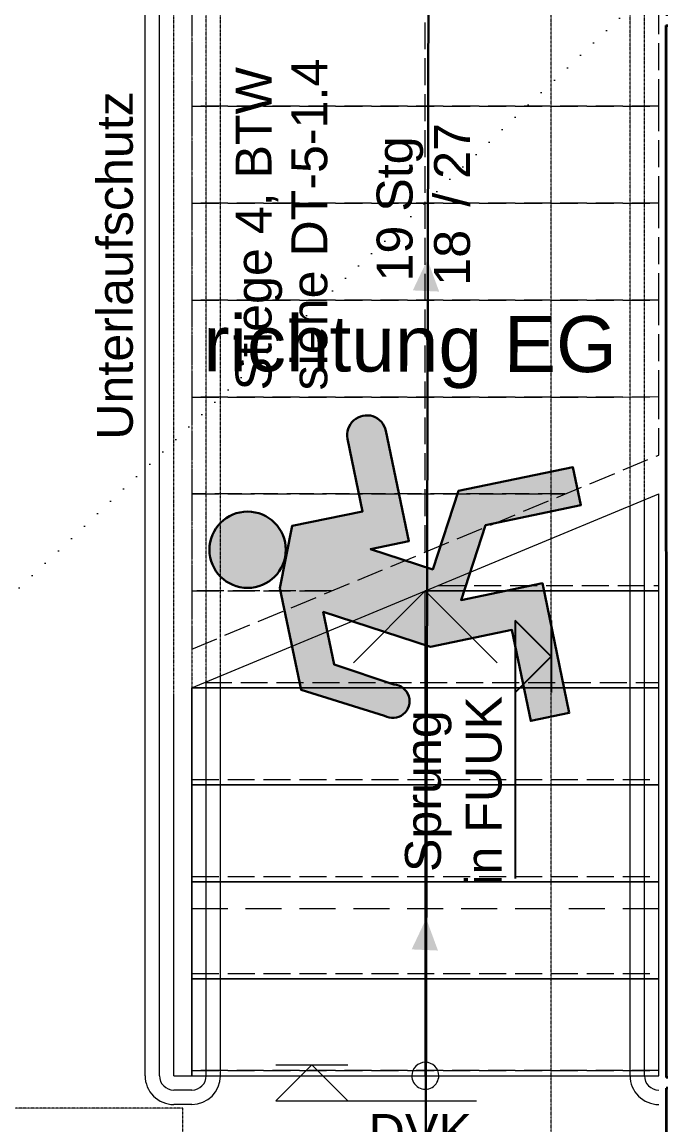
# Model space of a CAD drawing. Header units: millimetres. Extents: x 32522367 to 32638135, y 41424826 to 41540167.
# Drawn here: x 32558326 to 32560104, y 41512432 to 41515503 of the extents above; entities that cross this region are included whole.
import ezdxf

# ---------------------------------------------------------------- set-up
doc = ezdxf.new("R2010")
doc.units = ezdxf.units.MM
for name, pattern in [('Punktlinie weit', [0.05, 0, -0.05]), ('Strichlinie eng', [0.1, 0.075, -0.025]), ('Strichlinie mittel', [0.15, 0.1, -0.05]), ('Untersicht', [0.1, 0.075, -0.025])]:
    doc.linetypes.add(name, pattern=pattern)
for name, color, linetype in [('120 Wand Innen tragend', 251, 'Continuous'), ('215 DVK darüber', 251, 'Continuous'), ('410 Treppe', 251, 'Continuous'), ('955 Polierplan Beschriftung', 251, 'Continuous')]:
    doc.layers.add(name, color=color, linetype=linetype)
for name, color, linetype, lineweight in [('120 Wand Innen tragend_Stift_Nr__24', 251, 'Continuous', 13), ('120 Wand Innen tragend_Stift_Nr__8', 251, 'Continuous', 35), ('215 DVK darunter_Stift_Nr__1', 251, 'Continuous', 13), ('215 DVK darüber_Stift_Nr__16', 251, 'Continuous', 25), ('215 DVK darüber_Stift_Nr__17', 251, 'Continuous', 18), ('410 Treppe_Stift_Nr__1', 251, 'Continuous', 13), ('410 Treppe_Stift_Nr__6', 251, 'Continuous', 13), ('410 Treppe_Stift_Nr__95', 251, 'Continuous', 13), ('450 Absturzsicherung_Stift_Nr__1', 251, 'Continuous', 13), ('945 Einreichplan Beschriftung_Stift_Nr__1', 251, 'Continuous', 13), ('955 Polierplan Beschriftung_Stift_Nr__1', 251, 'Continuous', 13), ('958 Detail Beschriftung_Stift_Nr__154', 251, 'Continuous', 13)]:
    doc.layers.add(name, color=color, linetype=linetype, lineweight=lineweight)
doc.layers.add('E2_LEHR_MENSCH_NATIVE', color=112, linetype='Continuous', lineweight=35, true_color=0x20dd55)
doc.layers.add('E2_LEHR_WEG_B_INTERPRETATION', color=112, linetype='Continuous', lineweight=80, true_color=0x20dd55)
doc.layers.add('E_NACHRTECH', color=3, linetype='Continuous', true_color=0x00fa00)
doc.styles.add('ERSTELLTER_STIL_1', font='arial.ttf')
doc.styles.get("Standard").update_dxf_attribs({"font": 'arial.ttf'})

# ---------------------------------------------------------------- blocks, each defined once
blk = doc.blocks.new('Treppe_1')
at = {"layer": '410 Treppe_Stift_Nr__1', "color": 7, "linetype": 'Untersicht', "lineweight": 13}
blk.add_line((33.3989, 65.5613), (34.3571, 68.8253), dxfattribs=at)
at = {"layer": '410 Treppe_Stift_Nr__1', "color": 7, "linetype": 'Strichlinie eng', "lineweight": 13}
for p, q in [((33.6161, 63.9934), (34.0682, 65.5334)), ((33.4073, 65.4616), (33.9964, 65.2887)), ((32.7076, 65.3856), (33.9203, 65.0296)), ((32.6687, 65.3814), (32.3687, 64.3595)), ((32.5969, 65.1368), (33.8442, 64.7706)), ((32.5208, 64.8777), (33.7682, 64.5115)), ((32.4448, 64.6186), (33.6921, 64.2524)), ((32.3687, 64.3595), (33.6161, 63.9934)), ((32.3687, 64.3595), (33.6161, 63.9934)), ((33.6161, 63.9934), (32.3687, 64.3595))]:
    blk.add_line(p, q, dxfattribs=at)
at = {"layer": '410 Treppe_Stift_Nr__1', "color": 7, "linetype": 'Continuous', "lineweight": 13}
for p, q in [((33.0642, 64.4211), (33.3684, 65.4574)), ((33.3684, 65.4574), (33.1202, 65.3218)), ((33.504, 65.2092), (33.3684, 65.4574)), ((32.9882, 64.1621), (33.0642, 64.4211))]:
    blk.add_line(p, q, dxfattribs=at)
at = {"layer": '410 Treppe_Stift_Nr__1', "color": 7, "linetype": 'Continuous', "lineweight": 13, "flags": 128}
blk.add_lwpolyline([(33.0242, 64.1515, 1), (32.9522, 64.1726, 1)], format="xyb", close=True, dxfattribs=at)
at = {"layer": '410 Treppe_Stift_Nr__6', "color": 7, "linetype": 'Untersicht', "lineweight": 13}
for p, q in [((33.2011, 67.1949), (33.125, 66.9358)), ((33.125, 66.9358), (33.049, 66.6768)), ((34.3724, 66.5697), (33.125, 66.9358)), ((33.125, 66.9358), (34.3724, 66.5697)), ((34.3724, 66.5697), (34.4484, 66.8287)), ((33.049, 66.6768), (32.9729, 66.4177)), ((34.2963, 66.3106), (33.049, 66.6768)), ((33.049, 66.6768), (34.2963, 66.3106)), ((34.2963, 66.3106), (34.3724, 66.5697)), ((32.9729, 66.4177), (32.8969, 66.1586)), ((34.2203, 66.0515), (32.9729, 66.4177)), ((32.9729, 66.4177), (34.2203, 66.0515)), ((34.2203, 66.0515), (34.2963, 66.3106)), ((32.8969, 66.1586), (32.8208, 65.8996)), ((34.1442, 65.7925), (32.8969, 66.1586)), ((32.8969, 66.1586), (34.1442, 65.7925)), ((34.1442, 65.7925), (34.2203, 66.0515)), ((32.8208, 65.8996), (32.7448, 65.6405)), ((33.818, 65.6068), (32.8208, 65.8996)), ((32.8208, 65.8996), (33.818, 65.6068)), ((34.0987, 65.6373), (34.1442, 65.7925)), ((32.7448, 65.6405), (32.6992, 65.4853)), ((32.6992, 65.4853), (34.0987, 65.6373)), ((33.1183, 65.5308), (32.7448, 65.6405)), ((32.7448, 65.6405), (33.1183, 65.5308))]:
    blk.add_line(p, q, dxfattribs=at)
at = {"layer": '410 Treppe_Stift_Nr__6', "color": 7, "linetype": 'Continuous', "lineweight": 13}
for p, q in [((32.6687, 65.3814), (34.0682, 65.5334)), ((33.9921, 65.2743), (34.0682, 65.5334)), ((33.9921, 65.2743), (33.3684, 65.4574)), ((33.3684, 65.4574), (33.9921, 65.2743)), ((32.6687, 65.3814), (32.5927, 65.1224)), ((33.9161, 65.0153), (32.6687, 65.3814)), ((32.6687, 65.3814), (33.9161, 65.0153)), ((33.9161, 65.0153), (33.9921, 65.2743)), ((32.5927, 65.1224), (32.5166, 64.8633)), ((33.84, 64.7562), (32.5927, 65.1224)), ((32.5927, 65.1224), (33.84, 64.7562)), ((33.84, 64.7562), (33.9161, 65.0153)), ((32.5166, 64.8633), (32.4406, 64.6042)), ((33.764, 64.4971), (32.5166, 64.8633)), ((32.5166, 64.8633), (33.764, 64.4971)), ((33.764, 64.4971), (33.84, 64.7562)), ((32.4406, 64.6042), (32.3645, 64.3452)), ((33.6879, 64.2381), (32.4406, 64.6042)), ((32.4406, 64.6042), (33.6879, 64.2381)), ((33.6879, 64.2381), (33.764, 64.4971)), ((32.3645, 64.3452), (33.6119, 63.979)), ((33.6119, 63.979), (33.6879, 64.2381))]:
    blk.add_line(p, q, dxfattribs=at)
at = {"layer": '410 Treppe_Stift_Nr__95', "color": 253, "linetype": 'Strichlinie mittel', "lineweight": 13, "true_color": 0x9f9f9f}
blk.add_line((33.7428, 64.4252), (32.4955, 64.7913), dxfattribs=at)
at = {"layer": '410 Treppe_Stift_Nr__1', "color": 7, "lineweight": 13, "char_height": 0.1, "rotation": 73.6401, "style": 'ERSTELLTER_STIL_1'}
for s, insert, attachment_point in [('\\A1;{\\pqc;\\pt0,0.05;\\fArial|b0|i0|c0|p0;\\W1.000000;19 Stg\\fArial|b0|i0|c0|p0;\\W1.000000;\\fArial|b0|i0|c0|p0;\\W1.000000;\\A1{\\H.66x;\\S^  ;}\\fArial|b0|i0|c0|p0;\\W1.000000;\\fArial|b0|i0|c0|p0;\\W1.000000;\\fArial|b0|i0|c0|p0;\\W1.000000;\\fArial|b0|i0|c0|p0;\\W1.000000;\\A1{\\H.66x;\\S^  ;}\\fArial|b0|i0|c0|p0;\\W1.000000;\\fArial|b0|i0|c0|p0;\\W1.000000;\\fArial|b0|i0|c0|p0;\\W1.000000;\\fArial|b0|i0|c0|p0;\\W1.000000;\\A1{\\H.66x;\\S^  ;}\\fArial|b0|i0|c0|p0;\\W1.000000;}', (33.6737, 66.5164), 8), ('\\A1;{\\pqc;\\pt0,0.05;\\fArial|b0|i0|c0|p0;\\W1.000000;\\fArial|b0|i0|c0|p0;\\W1.000000;18\\fArial|b0|i0|c0|p0;\\W1.000000;\\A1{\\H.66x;\\S^  ;}\\fArial|b0|i0|c0|p0;\\W1.000000;\\fArial|b0|i0|c0|p0;\\W1.000000; / \\fArial|b0|i0|c0|p0;\\W1.000000;27\\fArial|b0|i0|c0|p0;\\W1.000000;\\A1{\\H.66x;\\S^  ;}\\fArial|b0|i0|c0|p0;\\W1.000000;\\fArial|b0|i0|c0|p0;\\W1.000000;\\fArial|b0|i0|c0|p0;\\W1.000000;\\fArial|b0|i0|c0|p0;\\W1.000000;\\A1{\\H.66x;\\S^  ;}\\fArial|b0|i0|c0|p0;\\W1.000000;}', (33.7022, 66.508), 2)]:
    blk.add_mtext(s, dxfattribs=dict(at, insert=insert, attachment_point=attachment_point))
blk = doc.blocks.new('Wand_35', base_point=(33.6297, 63.9686))
at = {"layer": '120 Wand Innen tragend_Stift_Nr__24', "linetype": 'Continuous', "lineweight": 13}
for points in [[(34.4042, 66.6072), (34.577, 66.5565), (34.4549, 66.7799)], [(34.4549, 66.7799), (34.577, 66.5565), (34.6277, 66.7292)], [(34.4042, 66.6072), (33.6297, 63.9686), (33.8024, 63.9179), (34.577, 66.5565)]]:
    blk.add_hatch(color=92, dxfattribs=at).paths.add_polyline_path(points)
at = {"layer": '120 Wand Innen tragend_Stift_Nr__8', "color": 7, "linetype": 'Continuous', "lineweight": 35, "flags": 128}
for points in [[(34.4549, 66.7799), (33.6297, 63.9686)], [(34.4549, 66.7799), (34.6277, 66.7292)], [(33.8024, 63.9179), (34.577, 66.5565)], [(33.8024, 63.9179), (33.6297, 63.9686)]]:
    blk.add_lwpolyline(points, dxfattribs=at)
blk = doc.blocks.new('Wand_41', base_point=(34.5141, 66.9814))
at = {"layer": '120 Wand Innen tragend_Stift_Nr__24', "linetype": 'Continuous', "lineweight": 13}
for points in [[(34.4634, 66.8087), (34.6868, 66.9307), (34.5141, 66.9814)], [(34.4634, 66.8087), (34.6361, 66.758), (34.6868, 66.9307)], [(34.6868, 66.9307), (34.6361, 66.758), (36.392, 66.2425), (36.4427, 66.4153)]]:
    blk.add_hatch(color=92, dxfattribs=at).paths.add_polyline_path(points)
at = {"layer": '120 Wand Innen tragend_Stift_Nr__8', "color": 7, "linetype": 'Continuous', "lineweight": 35, "flags": 128}
for points in [[(34.4634, 66.8087), (34.5141, 66.9814)], [(36.4427, 66.4153), (34.6868, 66.9307)], [(34.4634, 66.8087), (36.392, 66.2425)], [(36.392, 66.2425), (36.4427, 66.4153)]]:
    blk.add_lwpolyline(points, dxfattribs=at)
blk = doc.blocks.new('Wand_164', base_point=(35.4991, 63.2009))
at = {"layer": '120 Wand Innen tragend_Stift_Nr__24', "linetype": 'Continuous', "lineweight": 13}
for points in [[(33.5705, 63.7671), (34.1174, 63.6065), (34.1681, 63.7792), (33.6212, 63.9398)], [(35.3483, 63.4328), (35.2976, 63.26), (35.4991, 63.2009), (35.5498, 63.3736)]]:
    blk.add_hatch(color=92, dxfattribs=at).paths.add_polyline_path(points)
at = {"layer": '120 Wand Innen tragend_Stift_Nr__8', "color": 7, "linetype": 'Continuous', "lineweight": 35, "flags": 128}
for points in [[(33.6212, 63.9398), (33.5705, 63.7671)], [(34.1681, 63.7792), (33.6212, 63.9398)], [(33.5705, 63.7671), (34.1174, 63.6065)], [(35.5498, 63.3736), (35.3483, 63.4328)], [(35.4991, 63.2009), (35.5498, 63.3736)], [(35.2976, 63.26), (35.4991, 63.2009)]]:
    blk.add_lwpolyline(points, dxfattribs=at)
blk = doc.blocks.new('Höhenbemaßung_2', base_point=(32.6937, 64.2798))
at = {"layer": '215 DVK darüber_Stift_Nr__17', "color": 190, "linetype": 'Continuous', "lineweight": 18, "true_color": 0x9900ff}
for p, q in [((32.5978, 64.3079), (32.7897, 64.2516)), ((32.6937, 64.2798), (32.5696, 64.212)), ((32.7615, 64.1557), (32.6937, 64.2798)), ((32.5696, 64.212), (32.7615, 64.1557)), ((32.7615, 64.1557), (33.1052, 64.0548))]:
    blk.add_line(p, q, dxfattribs=at)
at = {"layer": '215 DVK darüber_Stift_Nr__17', "color": 190, "lineweight": 18, "true_color": 0x9900ff, "char_height": 0.1, "attachment_point": 7, "rotation": 343.6401, "style": 'ERSTELLTER_STIL_1'}
for s, insert in [('\\A1;{\\pql;\\fArial|b0|i0|c0|p0;\\W1.000000;DVK}', (32.7788, 64.0084)), ('\\A1;{\\pql;\\fArial|b0|i0|c0|p0;\\W1.000000;ü. UG}', (32.7028, 63.8848))]:
    blk.add_mtext(s, dxfattribs=dict(at, insert=insert))
blk = doc.blocks.new('Höhenbemaßung_20', base_point=(33.6529, 65.1838))
at = {"layer": '215 DVK darüber_Stift_Nr__16', "color": 5, "linetype": 'Continuous', "lineweight": 25}
for p, q in [((33.5851, 65.3079), (33.5288, 65.116)), ((33.6529, 65.1838), (33.5851, 65.3079)), ((33.681, 65.2797), (33.6247, 65.0878)), ((33.5288, 65.116), (33.6529, 65.1838)), ((33.5288, 65.116), (33.3828, 64.6188))]:
    blk.add_line(p, q, dxfattribs=at)
at = {"layer": '215 DVK darüber_Stift_Nr__16', "color": 5, "lineweight": 25, "char_height": 0.1, "attachment_point": 7, "rotation": 73.6401, "style": 'ERSTELLTER_STIL_1'}
for s, insert in [('\\A1;{\\pql;\\fArial|b0|i0|c0|p0;\\W1.000000;Sprung}', (33.2186, 64.6857)), ('\\A1;{\\pql;\\fArial|b0|i0|c0|p0;\\W1.000000;in FUUK}', (33.3422, 64.6098))]:
    blk.add_mtext(s, dxfattribs=dict(at, insert=insert))
blk = doc.blocks.new('Etikett_36', base_point=(27.2931, 63.2232))
at = {"layer": '955 Polierplan Beschriftung_Stift_Nr__1', "color": 7, "linetype": 'Punktlinie weit', "lineweight": 13}
blk.add_line((27.2931, 63.2232), (39.145, 69.3013), dxfattribs=at)
blk = doc.blocks.new('98095500')
at = {"color": 18, "lineweight": 30, "true_color": 0x000000}
for points in [[(423921.73, 99168.82), (423956.82, 99168.82), (423956.82, 99202.95), (423984.52, 99214.53), (424033.69, 99214.53), (424053.79, 99178.33)], [(424040.17, 99170.92), (424025.2, 99196.66), (423999.74, 99196.78), (424026.18, 99150.32), (424026.18, 99110.9), (424070.22, 99110.9), (424070.22, 99092.32), (424007.48, 99092.32), (424007.48, 99131.68), (423974.96, 99113.11), (423974.96, 99066.99), (423956.52, 99066.99), (423956.52, 99122.44), (423990.54, 99141.87), (423975.12, 99168.79), (423975.12, 99150.21), (423921.73, 99150.28)]]:
    blk.add_lwpolyline(points, dxfattribs=at)
blk.add_circle((423963.6, 99225.86), 18.08, dxfattribs=at)
for centre, radius, start, end in [((424047.83, 99173.07), 7.96, 195.7299, 41.4005), ((423921.73, 99159.55), 9.27, 89.9849, 270.0151)]:
    blk.add_arc(centre, radius, start, end, dxfattribs=at)
blk = doc.blocks.new('750298750')
h = blk.add_hatch(color=3)
h.paths.add_polyline_path([(426943.63, 99576.9), (426968.12, 99576.79), (426982.52, 99552.02, 1.25347), (426995.63, 99559.16), (426976.28, 99593.98), (426928.98, 99593.98), (426902.34, 99582.83), (426902.34, 99550.01), (426868.58, 99550.01, 1), (426868.59, 99532.17), (426919.94, 99532.11), (426919.94, 99549.98), (426934.78, 99524.08), (426902.06, 99505.39), (426902.06, 99452.05), (426919.79, 99452.05), (426919.79, 99496.41), (426951.07, 99514.28), (426951.07, 99476.42), (427011.43, 99476.42), (427011.43, 99494.29), (426969.06, 99494.29), (426969.06, 99532.21)])
h.paths.add_polyline_path([(426891.47, 99604.88, 1), (426926.25, 99604.88, 1)])
at = {"xscale": 0.9619413167778113, "yscale": 0.9619413167778113, "zscale": 0.9619413167778113}
blk.add_blockref('98095500', (19080.76, 4155.42), dxfattribs=at)
blk = doc.blocks.new('E2_MOL_LEHRPERSON_ZENTRIERT')
blk.add_blockref('750298750', (-426935.55, -99537.16))

msp = doc.modelspace()

# ---------------------------------------------------------------- linework, layer by layer
at = {"layer": '215 DVK darunter_Stift_Nr__1', "color": 7, "linetype": 'Strichlinie eng', "lineweight": 13}
msp.add_lwpolyline([(32559798.491, 41515813.505), (32562448.497, 41515813.518), (32562448.516, 41512243.518), (32559798.509, 41512243.505)], close=True, dxfattribs=at)
at = {"layer": '410 Treppe_Stift_Nr__1', "color": 7, "linetype": 'Strichlinie eng', "lineweight": 13}
for p, q in [((32558798.481, 41517698.5), (32558798.502, 41513648.5)), ((32558748.502, 41513627.73), (32558748.482, 41517583.5)), ((32558773.508, 41512478.5), (32556673.509, 41512478.489)), ((32558773.508, 41512353.5), (32558773.508, 41512478.5))]:
    msp.add_line(p, q, dxfattribs=at)
at = {"layer": '410 Treppe_Stift_Nr__1', "color": 7, "linetype": 'Continuous', "lineweight": 13}
for p, q in [((32558798.507, 41512568.5), (32558798.502, 41513648.5)), ((32558748.507, 41512568.5), (32558748.502, 41513627.73)), ((32558748.507, 41512568.5), (32558798.507, 41512568.5))]:
    msp.add_line(p, q, dxfattribs=at)
at = {"layer": '450 Absturzsicherung_Stift_Nr__1', "color": 7, "linetype": 'Strichlinie eng', "lineweight": 13}
for p, q in [((32558838.501, 41513665.115), (32558838.482, 41517653.5)), ((32558878.501, 41513681.731), (32558878.482, 41517653.5)), ((32560018.499, 41514155.275), (32560018.481, 41517653.506)), ((32560058.499, 41514171.891), (32560058.481, 41517653.506))]:
    msp.add_line(p, q, dxfattribs=at)
at = {"layer": '450 Absturzsicherung_Stift_Nr__1', "color": 7, "linetype": 'Continuous', "lineweight": 13}
for p, q in [((32558668.508, 41512568.499), (32558668.487, 41516538.499)), ((32558708.508, 41512568.5), (32558708.487, 41516538.499)), ((32560058.507, 41512568.506), (32560058.499, 41514171.891)), ((32560018.507, 41512568.506), (32560018.499, 41514155.275)), ((32558878.507, 41512568.5), (32558878.501, 41513681.731)), ((32558838.507, 41512568.5), (32558838.501, 41513665.115)), ((32558798.507, 41512528.5), (32558748.508, 41512528.5)), ((32558798.507, 41512488.5), (32558748.508, 41512488.5))]:
    msp.add_line(p, q, dxfattribs=at)
for centre, radius, start, end in [((32558748.508, 41512568.5), 80, 180.00029, 270.00029), ((32558748.508, 41512568.5), 40, 180.00029, 270.000076), ((32558798.506, 41512568.5), 40, 270.000504, 0.00029), ((32558798.506, 41512568.5), 80, 270.00029, 0.00029), ((32560098.507, 41512568.507), 80, 180.00029, 270.00029), ((32560098.507, 41512568.507), 40, 180.00029, 270.000076)]:
    msp.add_arc(centre, radius, start, end, dxfattribs=at)
at = {"layer": 'E2_LEHR_WEG_B_INTERPRETATION', "color": 112, "true_color": 0x20dd55}
for points in [[(32559454.346, 41514841.013), (32559487.031, 41514752.085), (32559413.731, 41514755.415)], [(32559451.077, 41513006.02), (32559483.762, 41512917.092), (32559410.462, 41512920.423)]]:
    msp.add_solid(points, dxfattribs=at)
at = {"layer": 'E_NACHRTECH', "color": 3, "lineweight": 30}
msp.add_lwpolyline([(32559449.954, 41512400.37), (32559461.097, 41517270.487)], dxfattribs=at)

# ---------------------------------------------------------------- block references
at = {"layer": '120 Wand Innen tragend', "color": 7, "lineweight": 35, "xscale": 1000, "yscale": 1000, "zscale": 1000, "rotation": 16.36019999999994}
for name, p in [('Wand_41', (32560118.491, 41515703.506)), ('Wand_35', (32560118.507, 41512563.506)), ('Wand_164', (32562128.508, 41512353.517))]:
    msp.add_blockref(name, p, dxfattribs=at)
at = {"layer": '215 DVK darüber', "color": 5, "lineweight": 25, "xscale": 1000, "yscale": 1000, "zscale": 1000, "rotation": 16.36019999999994}
msp.add_blockref('Höhenbemaßung_20', (32559798.501, 41513736.046), dxfattribs=at)
at = {"layer": '215 DVK darüber', "color": 190, "lineweight": 18, "true_color": 0x9900ff, "xscale": 1000, "yscale": 1000, "zscale": 1000, "rotation": 16.36019999999994}
msp.add_blockref('Höhenbemaßung_2', (32559132.813, 41512598.501), dxfattribs=at)
at = {"layer": '410 Treppe', "color": 7, "linetype": 'Continuous', "lineweight": 13, "xscale": 1000, "yscale": 1000, "zscale": 1000, "rotation": 16.36019999999994}
msp.add_blockref('Treppe_1', (32545868.865, 41441712.417), dxfattribs=at)
at = {"layer": '955 Polierplan Beschriftung', "color": 7, "linetype": 'Continuous', "lineweight": 13, "xscale": 1000, "yscale": 1000, "zscale": 1000, "rotation": 16.36019999999994}
msp.add_blockref('Etikett_36', (32554248.519, 41510063.478), dxfattribs=at)
at = {"layer": 'E2_LEHR_MENSCH_NATIVE', "color": 112, "true_color": 0x20dd55, "xscale": -6.107755025382402, "yscale": 6.107755025382402, "rotation": 101.690330183499}
msp.add_blockref('E2_MOL_LEHRPERSON_ZENTRIERT', (32559391.914, 41513957.414), dxfattribs=at)

# ---------------------------------------------------------------- texts
at = {"layer": '945 Einreichplan Beschriftung_Stift_Nr__1', "color": 7, "linetype": 'Continuous', "lineweight": 13, "insert": (32558534.213, 41514339.566), "char_height": 100, "attachment_point": 1, "rotation": 90.000294, "style": 'ERSTELLTER_STIL_1'}
msp.add_mtext('\\A1;{\\pql;\\fArial|b0|i0|c0|p0;\\W1.000000;Unterlaufschutz}', dxfattribs=at)
at = {"layer": '958 Detail Beschriftung_Stift_Nr__154', "color": 142, "linetype": 'Continuous', "lineweight": 13, "true_color": 0x00adcd, "insert": (32558920.379, 41514476.859), "char_height": 100, "attachment_point": 1, "rotation": 90.000289, "line_spacing_factor": 0.930982, "style": 'ERSTELLTER_STIL_1'}
msp.add_mtext('\\A1;{\\pql;\\fArial|b0|i0|c0|p0;\\W1.000000;Stiege \\fArial|b0|i0|c0|p0;\\W1.000000;4\\fArial|b0|i0|c0|p0;\\W1.000000;, BT\\fArial|b0|i0|c0|p0;\\W1.000000;W\\fArial|b0|i0|c0|p0;\\W1.000000;  \\P\\pql;\\fArial|b0|i0|c0|p0;\\W1.000000;siehe DT-5-1.\\fArial|b0|i0|c0|p0;\\W1.000000;4}', dxfattribs=at)
at = {"layer": 'E_NACHRTECH', "color": 3, "lineweight": 30}
msp.add_text('richtung EG', height=156.09202, rotation=359.868898, dxfattribs=at).set_placement((32558830.531, 41514530.383))

doc.saveas('drawing.dxf')
